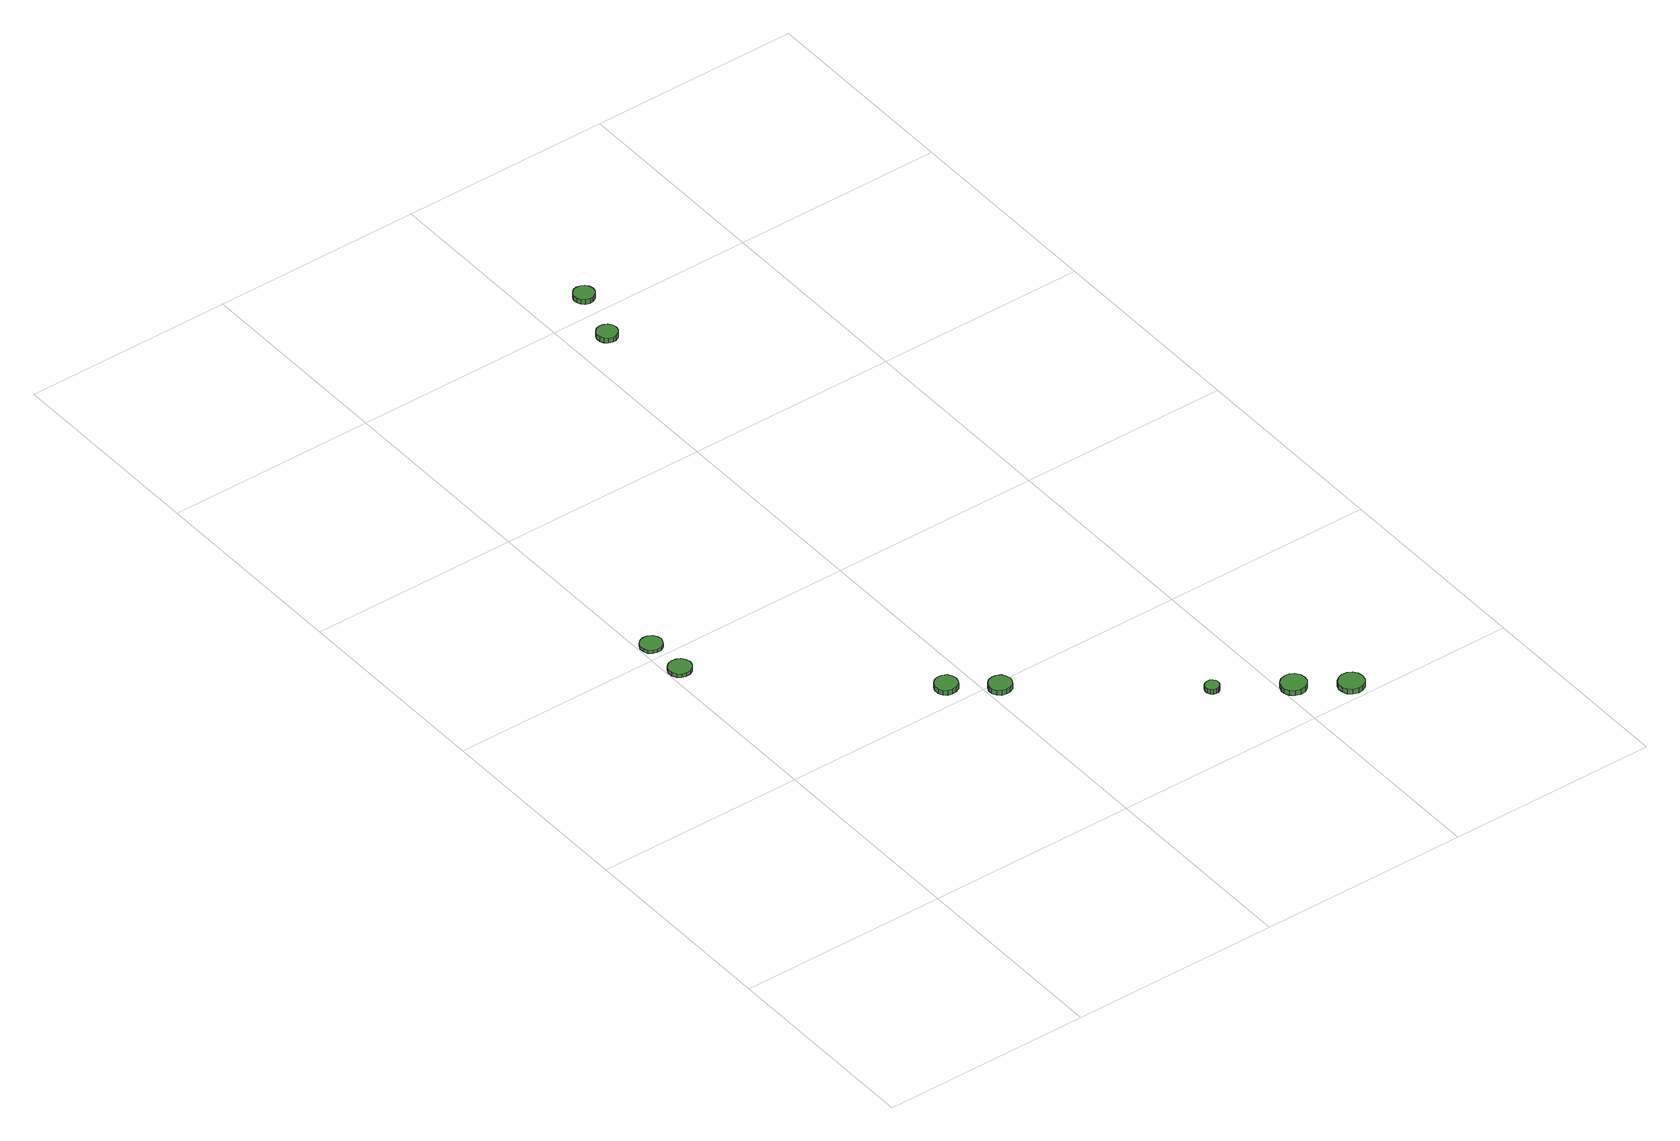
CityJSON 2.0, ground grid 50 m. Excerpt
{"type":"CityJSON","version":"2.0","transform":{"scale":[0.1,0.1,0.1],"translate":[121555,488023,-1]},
"CityObjects":{
"tree1":{"type":"SolitaryVegetationObject","attributes":{"function":"something"},"geometry":[{"type":"MultiSurface","lod":"1","boundaries":[[[0,1,2,3,4,5,6,7,8,9,10,11,12,13,14]],[[15,16,17,18,19,20,21,22,23,24,25,26,27,28,29]],[[0,29,28,1]],[[1,28,27,2]],[[2,27,26,3]],[[3,26,25,4]],[[4,25,24,5]],[[5,24,23,6]],[[6,23,22,7]],[[7,22,21,8]],[[8,21,20,9]],[[9,20,19,10]],[[10,19,18,11]],[[11,18,17,12]],[[12,17,16,13]],[[13,16,15,14]],[[14,15,29,0]]]}]},
"tree2":{"type":"SolitaryVegetationObject","attributes":{"function":"something"},"geometry":[{"type":"MultiSurface","lod":"1","boundaries":[[[30,31,32,33,34,35,36,37,38,39,40,41,42,43,44]],[[45,46,47,48,49,50,51,52,53,54,55,56,57,58,59]],[[30,59,58,31]],[[31,58,57,32]],[[32,57,56,33]],[[33,56,55,34]],[[34,55,54,35]],[[35,54,53,36]],[[36,53,52,37]],[[37,52,51,38]],[[38,51,50,39]],[[39,50,49,40]],[[40,49,48,41]],[[41,48,47,42]],[[42,47,46,43]],[[43,46,45,44]],[[44,45,59,30]]]}]},
"tree3":{"type":"SolitaryVegetationObject","attributes":{"function":"something"},"geometry":[{"type":"MultiSurface","lod":"1","boundaries":[[[60,61,62,63,64,65,66,67,68,69,70,71,72,73,74]],[[75,76,77,78,79,80,81,82,83,84,85,86,87,88,89]],[[60,89,88,61]],[[61,88,87,62]],[[62,87,86,63]],[[63,86,85,64]],[[64,85,84,65]],[[65,84,83,66]],[[66,83,82,67]],[[67,82,81,68]],[[68,81,80,69]],[[69,80,79,70]],[[70,79,78,71]],[[71,78,77,72]],[[72,77,76,73]],[[73,76,75,74]],[[74,75,89,60]]]}]},
"tree4":{"type":"SolitaryVegetationObject","attributes":{"function":"something"},"geometry":[{"type":"MultiSurface","lod":"1","boundaries":[[[90,91,92,93,94,95,96,97,98,99,100,101,102,103,104]],[[105,106,107,108,109,110,111,112,113,114,115,116,117,118,119]],[[90,119,118,91]],[[91,118,117,92]],[[92,117,116,93]],[[93,116,115,94]],[[94,115,114,95]],[[95,114,113,96]],[[96,113,112,97]],[[97,112,111,98]],[[98,111,110,99]],[[99,110,109,100]],[[100,109,108,101]],[[101,108,107,102]],[[102,107,106,103]],[[103,106,105,104]],[[104,105,119,90]]]}]},
"tree5":{"type":"SolitaryVegetationObject","attributes":{"function":"something"},"geometry":[{"type":"MultiSurface","lod":"1","boundaries":[[[120,121,122,123,124,125,126,127,128,129,130,131,132,133,134]],[[135,136,137,138,139,140,141,142,143,144,145,146,147,148,149]],[[120,149,148,121]],[[121,148,147,122]],[[122,147,146,123]],[[123,146,145,124]],[[124,145,144,125]],[[125,144,143,126]],[[126,143,142,127]],[[127,142,141,128]],[[128,141,140,129]],[[129,140,139,130]],[[130,139,138,131]],[[131,138,137,132]],[[132,137,136,133]],[[133,136,135,134]],[[134,135,149,120]]]}]},
"tree6":{"type":"SolitaryVegetationObject","attributes":{"function":"something"},"geometry":[{"type":"MultiSurface","lod":"1","boundaries":[[[150,151,152,153,154,155,156,157,158,159,160,161,162,163,164]],[[165,166,167,168,169,170,171,172,173,174,175,176,177,178,179]],[[150,179,178,151]],[[151,178,177,152]],[[152,177,176,153]],[[153,176,175,154]],[[154,175,174,155]],[[155,174,173,156]],[[156,173,172,157]],[[157,172,171,158]],[[158,171,170,159]],[[159,170,169,160]],[[160,169,168,161]],[[161,168,167,162]],[[162,167,166,163]],[[163,166,165,164]],[[164,165,179,150]]]}]},
"tree7":{"type":"SolitaryVegetationObject","attributes":{"function":"something"},"geometry":[{"type":"MultiSurface","lod":"1","boundaries":[[[180,181,182,183,184,185,186,187,188,189,190,191,192,193,194]],[[195,196,197,198,199,200,201,202,203,204,205,206,207,208,209]],[[180,209,208,181]],[[181,208,207,182]],[[182,207,206,183]],[[183,206,205,184]],[[184,205,204,185]],[[185,204,203,186]],[[186,203,202,187]],[[187,202,201,188]],[[188,201,200,189]],[[189,200,199,190]],[[190,199,198,191]],[[191,198,197,192]],[[192,197,196,193]],[[193,196,195,194]],[[194,195,209,180]]]}]},
"tree8":{"type":"SolitaryVegetationObject","attributes":{"function":"something"},"geometry":[{"type":"MultiSurface","lod":"1","boundaries":[[[210,211,212,213,214,215,216,217,218,219,220,221,222,223,224]],[[225,226,227,228,229,230,231,232,233,234,235,236,237,238,239]],[[210,239,238,211]],[[211,238,237,212]],[[212,237,236,213]],[[213,236,235,214]],[[214,235,234,215]],[[215,234,233,216]],[[216,233,232,217]],[[217,232,231,218]],[[218,231,230,219]],[[219,230,229,220]],[[220,229,228,221]],[[221,228,227,222]],[[222,227,226,223]],[[223,226,225,224]],[[224,225,239,210]]]}]},
"tree9":{"type":"SolitaryVegetationObject","attributes":{"function":"something"},"geometry":[{"type":"MultiSurface","lod":"1","boundaries":[[[240,241,242,243,244,245,246,247,248,249,250,251,252,253,254]],[[255,256,257,258,259,260,261,262,263,264,265,266,267,268,269]],[[240,269,268,241]],[[241,268,267,242]],[[242,267,266,243]],[[243,266,265,244]],[[244,265,264,245]],[[245,264,263,246]],[[246,263,262,247]],[[247,262,261,248]],[[248,261,260,249]],[[249,260,259,250]],[[250,259,258,251]],[[251,258,257,252]],[[252,257,256,253]],[[253,256,255,254]],[[254,255,269,240]]]}]}
},
"vertices":[
[57,940,18],[54,951,18],[48,960,18],[38,965,18],[27,966,18],[17,963,18],[9,956,18],[4,946,18],[4,934,18],[9,924,18],[17,917,18],[27,914,18],[38,915,18],[48,920,18],[54,929,18],[54,929,9],[48,920,9],[38,915,9],[27,914,9],[17,917,9],[9,924,9],[4,934,9],[4,946,9],[9,956,9],[17,963,9],[27,966,9],[38,965,9],[48,960,9],[54,951,9],[57,940,9],
[56,1040,17],[53,1050,17],[47,1059,17],[38,1064,17],[27,1065,17],[17,1062,17],[9,1055,17],[5,1045,17],[5,1035,17],[9,1025,17],[17,1018,17],[27,1015,17],[38,1016,17],[47,1021,17],[53,1030,17],[53,1030,9],[47,1021,9],[38,1016,9],[27,1015,9],[17,1018,9],[9,1025,9],[5,1035,9],[5,1045,9],[9,1055,9],[17,1062,9],[27,1065,9],[38,1064,9],[47,1059,9],[53,1050,9],[56,1040,9],
[467,550,25],[464,561,25],[458,570,25],[448,575,25],[437,576,25],[427,573,25],[419,566,25],[414,556,25],[414,544,25],[419,534,25],[427,527,25],[437,524,25],[448,525,25],[458,530,25],[464,539,25],[464,539,12],[458,530,12],[448,525,12],[437,524,12],[427,527,12],[419,534,12],[414,544,12],[414,556,12],[419,566,12],[427,573,12],[437,576,12],[448,575,12],[458,570,12],[464,561,12],[467,550,12],
[557,480,26],[554,491,26],[548,500,26],[538,505,26],[527,506,26],[517,503,26],[509,496,26],[504,486,26],[504,474,26],[509,464,26],[517,457,26],[527,454,26],[538,455,26],[548,460,26],[554,469,26],[554,469,13],[548,460,13],[538,455,13],[527,454,13],[517,457,13],[509,464,13],[504,474,13],[504,486,13],[509,496,13],[517,503,13],[527,506,13],[538,505,13],[548,500,13],[554,491,13],[557,480,13],
[896,200,30],[895,207,30],[891,212,30],[885,216,30],[878,216,30],[872,214,30],[867,210,30],[864,203,30],[864,197,30],[867,190,30],[872,186,30],[878,184,30],[885,184,30],[891,188,30],[895,193,30],[895,193,17],[891,188,17],[885,184,17],[878,184,17],[872,186,17],[867,190,17],[864,197,17],[864,203,17],[867,210,17],[872,214,17],[878,216,17],[885,216,17],[891,212,17],[895,207,17],[896,200,17],
[1049,100,33],[1047,112,33],[1040,122,33],[1029,128,33],[1017,129,33],[1005,125,33],[996,117,33],[991,106,33],[991,94,33],[996,83,33],[1005,75,33],[1017,71,33],[1029,72,33],[1040,78,33],[1047,88,33],[1047,88,20],[1040,78,20],[1029,72,20],[1017,71,20],[1005,75,20],[996,83,20],[991,94,20],[991,106,20],[996,117,20],[1005,125,20],[1017,129,20],[1029,128,20],[1040,122,20],[1047,112,20],[1049,100,20],
[1149,30,33],[1147,42,33],[1140,52,33],[1129,58,33],[1117,59,33],[1105,55,33],[1096,47,33],[1091,36,33],[1091,24,33],[1096,13,33],[1105,5,33],[1117,1,33],[1129,2,33],[1140,8,33],[1147,18,33],[1147,18,20],[1140,8,20],[1129,2,20],[1117,1,20],[1105,5,20],[1096,13,20],[1091,24,20],[1091,36,20],[1096,47,20],[1105,55,20],[1117,59,20],[1129,58,20],[1140,52,20],[1147,42,20],[1149,30,20],
[604,1920,26],[602,1930,26],[596,1938,26],[587,1943,26],[578,1944,26],[568,1941,26],[561,1934,26],[557,1925,26],[557,1915,26],[561,1906,26],[568,1899,26],[578,1896,26],[587,1897,26],[596,1902,26],[602,1910,26],[602,1910,13],[596,1902,13],[587,1897,13],[578,1896,13],[568,1899,13],[561,1906,13],[557,1915,13],[557,1925,13],[561,1934,13],[568,1941,13],[578,1944,13],[587,1943,13],[596,1938,13],[602,1930,13],[604,1920,13],
[634,2040,39],[632,2050,39],[626,2058,39],[617,2063,39],[608,2064,39],[598,2061,39],[591,2054,39],[587,2045,39],[587,2035,39],[591,2026,39],[598,2019,39],[608,2016,39],[617,2017,39],[626,2022,39],[632,2030,39],[632,2030,26],[626,2022,26],[617,2017,26],[608,2016,26],[598,2019,26],[591,2026,26],[587,2035,26],[587,2045,26],[591,2054,26],[598,2061,26],[608,2064,26],[617,2063,26],[626,2058,26],[632,2050,26],[634,2040,26]
]}
